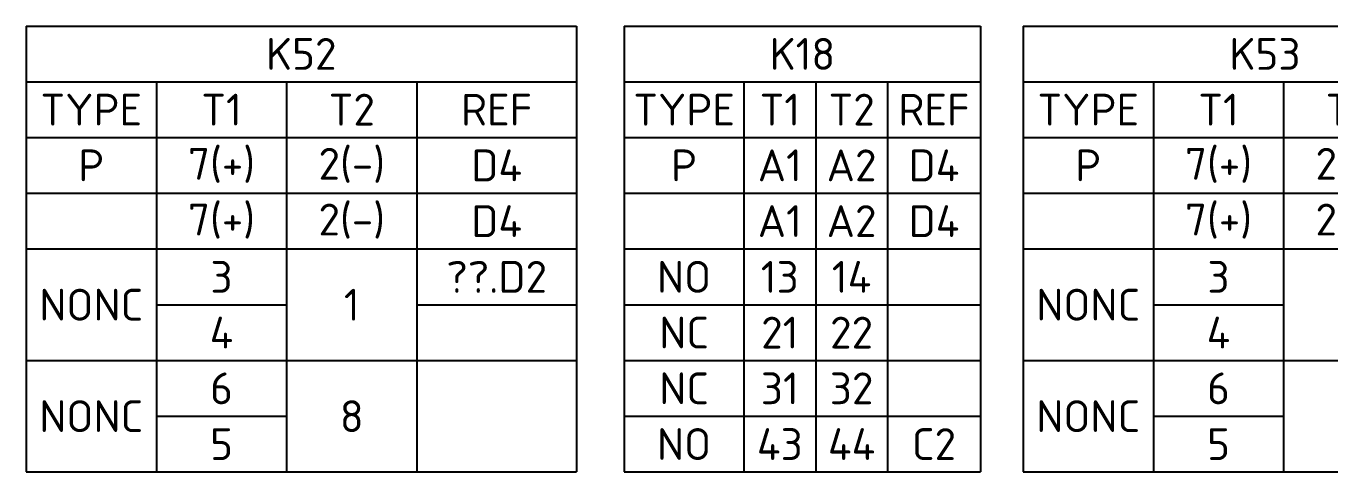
# Model space of a CAD drawing. Extents: x 0 to 556, y 1 to 306.
# Drawn here: x 170 to 268.1, y 68.9 to 102.5 of the extents above; entities that cross this region are included whole.
import ezdxf

# ---------------------------------------------------------------- set-up
doc = ezdxf.new("R2010")
doc.units = 0
doc.layers.add('XREF', color=7, linetype='Continuous')
doc.styles.add('WD_IEC', font='ISOCP2.shx', dxfattribs={"width": 1.1, "height": 2.4, "bigfont": 'whgtxt.shx'})

# ---------------------------------------------------------------- blocks, each defined once
blk = doc.blocks.new('*T26')
at = {"layer": 'XREF', "color": 0, "linetype": 'ByBlock', "lineweight": -2}
for p, q in [((0, 0), (41.4, 0)), ((0, 0), (0, -33.6)), ((41.4, 0), (41.4, -33.6)), ((0, -4.2), (41.4, -4.2)), ((9.8, -4.2), (9.8, -33.6)), ((19.6, -4.2), (19.6, -33.6)), ((29.4, -4.2), (29.4, -33.6)), ((0, -8.4), (41.4, -8.4)), ((0, -12.6), (41.4, -12.6)), ((0, -16.8), (41.4, -16.8)), ((9.8, -21), (19.6, -21)), ((29.4, -21), (41.4, -21)), ((0, -25.2), (41.4, -25.2)), ((9.8, -29.4), (19.6, -29.4)), ((0, -33.6), (41.4, -33.6))]:
    blk.add_line(p, q, dxfattribs=at)
at = {"layer": 'XREF', "color": 0, "linetype": 'Continuous', "char_height": 2.4, "attachment_point": 5, "style": 'WD_IEC'}
for s, insert, width in [('K52', (20.7, -2.1), 40.4), ('TYPE', (4.9, -6.3), 8.8), ('T1', (14.7, -6.3), 8.8), ('T2', (24.5, -6.3), 8.8), ('REF', (35.4, -6.3), 11), ('P', (4.9, -10.5), 8.8), ('7(+)', (14.7, -10.5), 8.8), ('2(-)', (24.5, -10.5), 8.8), ('D4', (35.4, -10.5), 11), ('7(+)', (14.7, -14.7), 8.8), ('2(-)', (24.5, -14.7), 8.8), ('D4', (35.4, -14.7), 11), ('3', (14.7, -18.9), 8.8), ('??.D2', (35.4, -18.9), 11), ('NONC', (4.9, -21), 8.8), ('1', (24.5, -21), 8.8), ('4', (14.7, -23.1), 8.8), ('6', (14.7, -27.3), 8.8), ('NONC', (4.9, -29.4), 8.8), ('8', (24.5, -29.4), 8.8), ('5', (14.7, -31.5), 8.8)]:
    blk.add_mtext(s, dxfattribs=dict(at, insert=insert, width=width))
blk = doc.blocks.new('*T28')
at = {"layer": 'XREF', "color": 0, "linetype": 'ByBlock', "lineweight": -2}
for p, q in [((0, 0), (26.8, 0)), ((0, 0), (0, -33.6)), ((26.8, 0), (26.8, -33.6)), ((0, -4.2), (26.8, -4.2)), ((9, -4.2), (9, -33.6)), ((14.4, -4.2), (14.4, -33.6)), ((19.8, -4.2), (19.8, -33.6)), ((0, -8.4), (26.8, -8.4)), ((0, -12.6), (26.8, -12.6)), ((0, -16.8), (26.8, -16.8)), ((0, -21), (26.8, -21)), ((0, -25.2), (26.8, -25.2)), ((0, -29.4), (26.8, -29.4)), ((0, -33.6), (26.8, -33.6))]:
    blk.add_line(p, q, dxfattribs=at)
at = {"layer": 'XREF', "color": 0, "linetype": 'Continuous', "char_height": 2.4, "attachment_point": 5, "style": 'WD_IEC'}
for s, insert, width in [('K18', (13.4, -2.1), 25.8), ('TYPE', (4.5, -6.3), 8), ('T1', (11.7, -6.3), 4.4), ('T2', (17.1, -6.3), 4.4), ('REF', (23.3, -6.3), 6), ('P', (4.5, -10.5), 8), ('A1', (11.7, -10.5), 4.4), ('A2', (17.1, -10.5), 4.4), ('D4', (23.3, -10.5), 6), ('A1', (11.7, -14.7), 4.4), ('A2', (17.1, -14.7), 4.4), ('D4', (23.3, -14.7), 6), ('NO', (4.5, -18.9), 8), ('13', (11.7, -18.9), 4.4), ('14', (17.1, -18.9), 4.4), ('NC', (4.5, -23.1), 8), ('21', (11.7, -23.1), 4.4), ('22', (17.1, -23.1), 4.4), ('NC', (4.5, -27.3), 8), ('31', (11.7, -27.3), 4.4), ('32', (17.1, -27.3), 4.4), ('NO', (4.5, -31.5), 8), ('43', (11.7, -31.5), 4.4), ('44', (17.1, -31.5), 4.4), ('C2', (23.3, -31.5), 6)]:
    blk.add_mtext(s, dxfattribs=dict(at, insert=insert, width=width))
blk = doc.blocks.new('*T29')
at = {"layer": 'XREF', "color": 0, "linetype": 'ByBlock', "lineweight": -2}
for p, q in [((0, 0), (36.4, 0)), ((0, 0), (0, -33.6)), ((36.4, 0), (36.4, -33.6)), ((0, -4.2), (36.4, -4.2)), ((9.8, -4.2), (9.8, -33.6)), ((19.6, -4.2), (19.6, -33.6)), ((29.4, -4.2), (29.4, -33.6)), ((0, -8.4), (36.4, -8.4)), ((0, -12.6), (36.4, -12.6)), ((0, -16.8), (36.4, -16.8)), ((9.8, -21), (19.6, -21)), ((29.4, -21), (36.4, -21)), ((0, -25.2), (36.4, -25.2)), ((9.8, -29.4), (19.6, -29.4)), ((0, -33.6), (36.4, -33.6))]:
    blk.add_line(p, q, dxfattribs=at)
at = {"layer": 'XREF', "color": 0, "linetype": 'Continuous', "char_height": 2.4, "attachment_point": 5, "style": 'WD_IEC'}
for s, insert, width in [('K53', (18.2, -2.1), 35.4), ('TYPE', (4.9, -6.3), 8.8), ('T1', (14.7, -6.3), 8.8), ('T2', (24.5, -6.3), 8.8), ('REF', (32.9, -6.3), 6), ('P', (4.9, -10.5), 8.8), ('7(+)', (14.7, -10.5), 8.8), ('2(-)', (24.5, -10.5), 8.8), ('E4', (32.9, -10.5), 6), ('7(+)', (14.7, -14.7), 8.8), ('2(-)', (24.5, -14.7), 8.8), ('E4', (32.9, -14.7), 6), ('3', (14.7, -18.9), 8.8), ('F2', (32.9, -18.9), 6), ('NONC', (4.9, -21), 8.8), ('1', (24.5, -21), 8.8), ('4', (14.7, -23.1), 8.8), ('6', (14.7, -27.3), 8.8), ('NONC', (4.9, -29.4), 8.8), ('8', (24.5, -29.4), 8.8), ('5', (14.7, -31.5), 8.8)]:
    blk.add_mtext(s, dxfattribs=dict(at, insert=insert, width=width))

msp = doc.modelspace()

# ---------------------------------------------------------------- block references
for name, p in [('*T26', (170, 102.5)), ('*T28', (215, 102.5)), ('*T29', (245, 102.5))]:
    msp.add_blockref(name, p)

doc.saveas('drawing.dxf')
